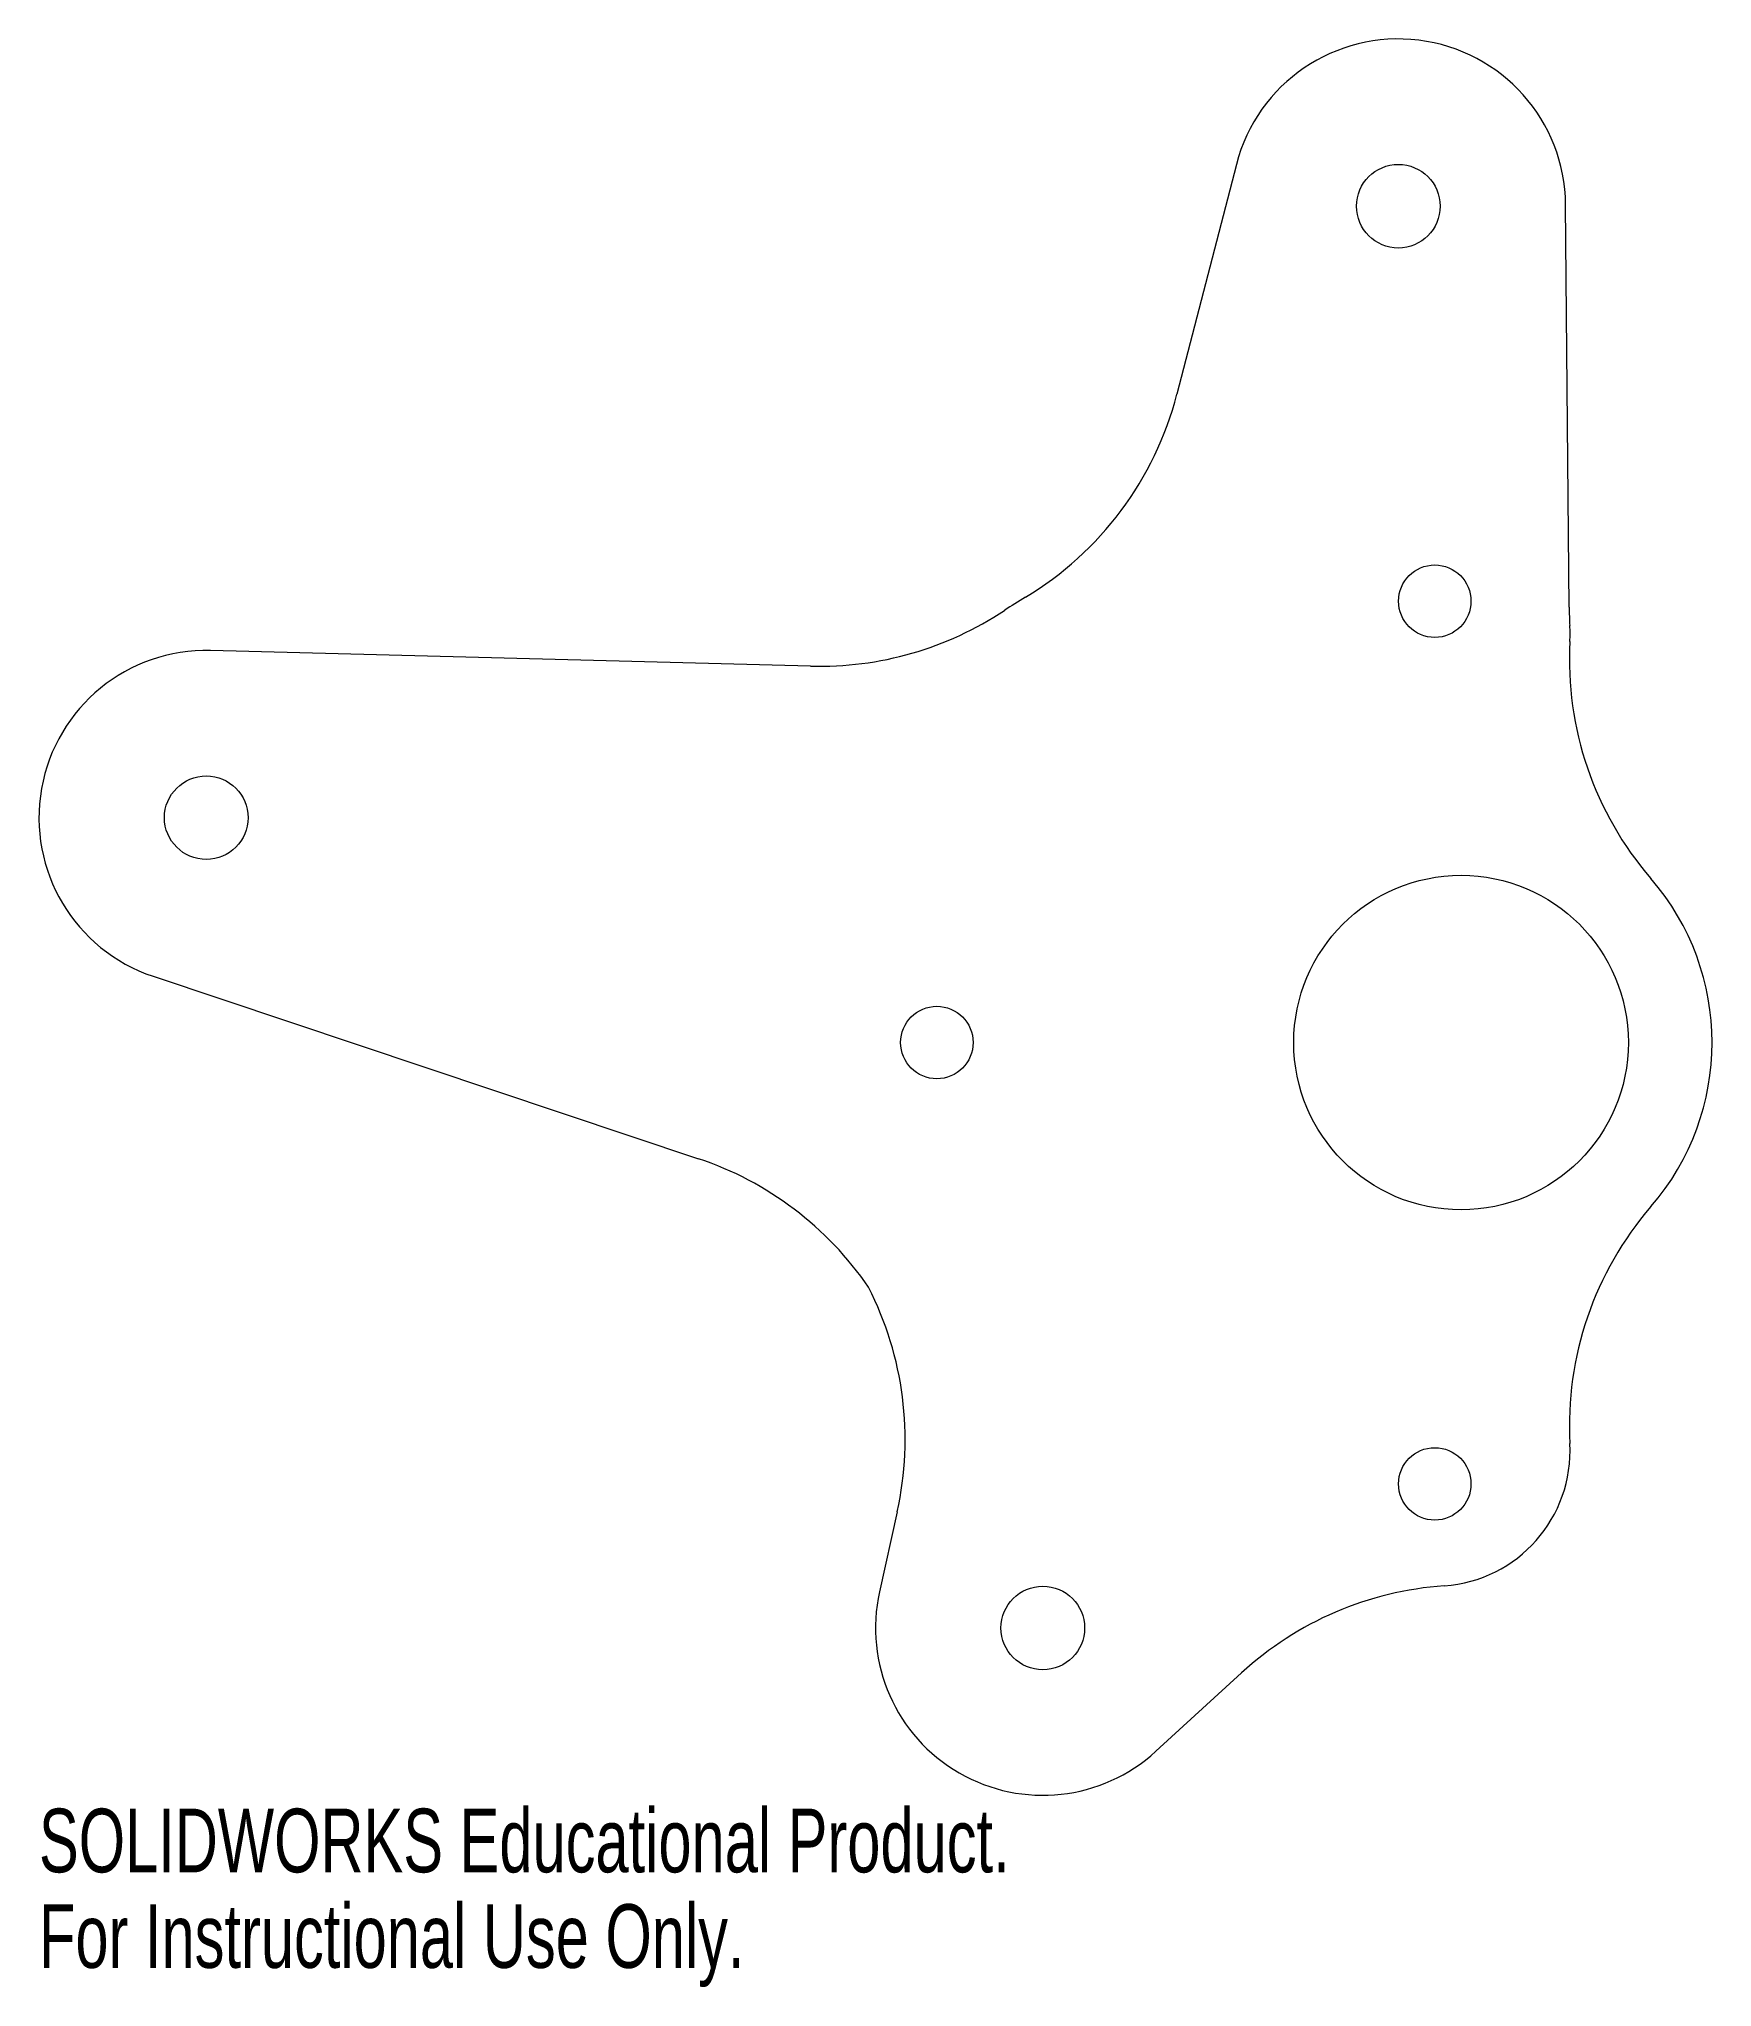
# Model space of a CAD drawing. Header units: inches. Extents: x -4.25 to 0.75, y -2.82 to 3.
import ezdxf

# ---------------------------------------------------------------- set-up
doc = ezdxf.new("R2010")
doc.units = ezdxf.units.IN
doc.header["$MEASUREMENT"] = 0
doc.styles.add('SLDTEXTSTYLE0', font='TXT', dxfattribs={"width": 0.7})

msp = doc.modelspace()

# ---------------------------------------------------------------- linework, layer by layer
at = {"color": 7, "linetype": 'Continuous', "lineweight": 15}
for p, q in [((-0.6716, 2.6252), (-0.8493, 1.9378)), ((0.323, 1.3011), (0.3125, 2.5044)), ((-1.9439, 1.1251), (-3.7369, 1.1721)), ((-3.9087, 0.1981), (-2.2791, -0.3471)), ((-1.6851, -1.4025), (-1.7381, -1.6418)), ((-0.9122, -2.1186), (-0.6565, -1.8843))]:
    msp.add_line(p, q, dxfattribs=at)
for centre, radius in [((-0.1875, 2.5), 0.125), ((-0.0787, 1.3193), 0.1083), ((-3.75, 0.6722), 0.125), ((0, 0), 0.5), ((-1.5666, 0), 0.1083), ((-0.0787, -1.3193), 0.1083), ((-1.25, -1.75), 0.125)]:
    msp.add_circle(centre, radius, dxfattribs=at)
for centre, radius, start, end in [((-0.1875, 2.5), 0.5, 0.5, 165.5), ((-1.8175, 2.1882), 1, 301.02441, 345.5), ((-1.9177, 2.1248), 1, 268.5, 303.61154), ((1.3229, 1.3098), 1, 180.5, 183.64652), ((-0.0787, 1.2205), 0.4045, 356.90527, 3.64652), ((-3.75, 0.6722), 0.5, 88.5, 251.5), ((1.3237, 1.1446), 1, 176.90527, 220.85019), ((0, 0), 0.75, 319.14981, 40.85019), ((-2.5964, -1.2955), 1, 34.33023, 71.5), ((1.3237, -1.1446), 1, 139.14981, 183.09473), ((-2.6614, -1.186), 1, 347.5, 27.03346), ((-0.0787, -1.2205), 0.4045, 273.99491, 3.09473), ((0.0191, -2.6216), 1, 93.99491, 132.5), ((-1.25, -1.75), 0.5, 167.5, 312.5)]:
    msp.add_arc(centre, radius, start, end, dxfattribs=at)
msp.add_open_spline([(-1.3021, 1.3312), (-1.3233, 1.3185), (-1.344, 1.3054), (-1.3642, 1.292)], degree=3, dxfattribs=at)

# ---------------------------------------------------------------- texts
at = {"color": 7, "linetype": 'Continuous', "char_height": 0.1903, "attachment_point": 1, "style": 'SLDTEXTSTYLE0'}
for s, insert in [('SOLIDWORKS Educational Product.', (-4.25, -2.2901)), ('For Instructional Use Only.', (-4.25, -2.5756))]:
    msp.add_mtext(s, dxfattribs=dict(at, insert=insert))

doc.saveas('drawing.dxf')
